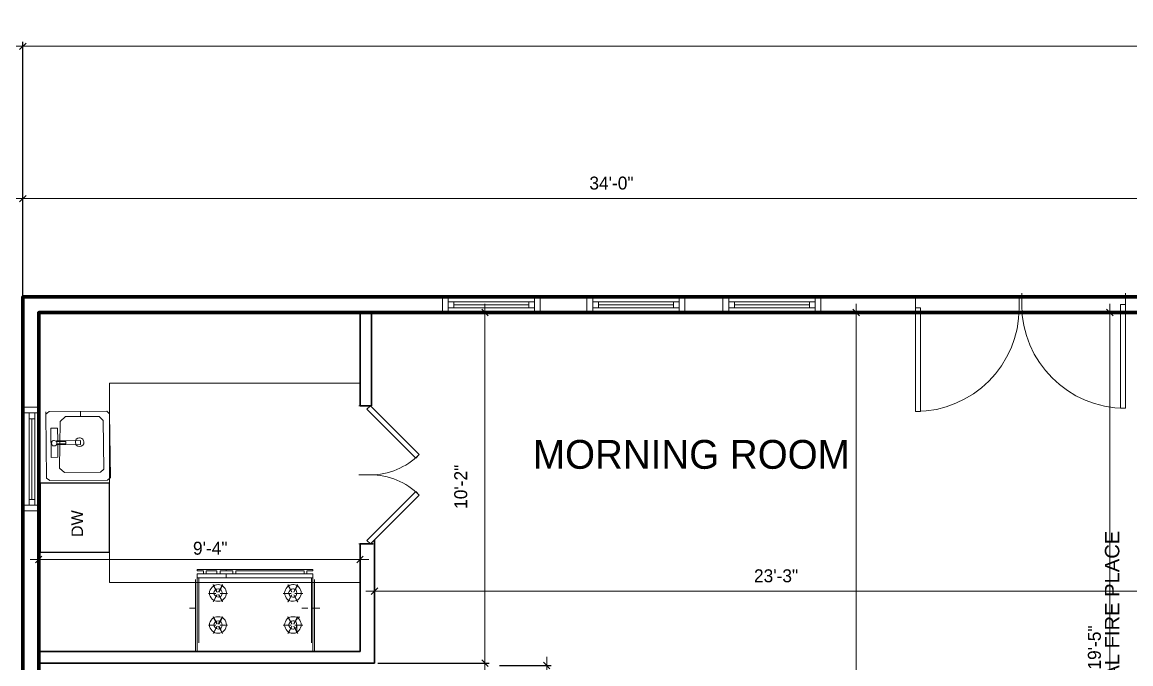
# Model space of a CAD drawing. Extents: x 2753 to 8941, y 12146 to 15850.
# Drawn here: x 5428.8 to 5813.5, y 14191.7 to 14414.4 of the extents above; entities that cross this region are included whole.
import ezdxf

# ---------------------------------------------------------------- set-up
doc = ezdxf.new("R2010")
doc.units = 0
doc.header["$LTSCALE"] = 20
doc.header["$MEASUREMENT"] = 0
doc.layers.get('0').update_dxf_attribs({"lineweight": 9})
doc.layers.get('DefPoints').update_dxf_attribs({"color": 17})
for name, color, linetype, lineweight in [('A-FINE-15', 4, 'Continuous', 15), ('A-Wall-New', 1, 'Continuous', 50), ('A-Wall-Partition', 3, 'Continuous', 35), ('A-windoor', 2, 'Continuous', 13), ('AFURNITURE', 134, 'Continuous', 18), ('DIM', 8, 'Continuous', 5), ('door', 43, 'Continuous', 13), ('TEXT', 6, 'Continuous', 25)]:
    doc.layers.add(name, color=color, linetype=linetype, lineweight=lineweight)
for name, color, linetype in [('A-WALL-PATT', 253, 'Continuous'), ('S-GRID-DIM', 1, 'Continuous'), ('S-HATCH', 8, 'Continuous'), ('S-STEEL', 6, 'Continuous')]:
    doc.layers.add(name, color=color, linetype=linetype)
doc.styles.add('PDF Arial', font='arial.ttf')
doc.styles.get("Standard").update_dxf_attribs({"font": 'stylu.ttf'})
doc.dimstyles.new('Forum 24', dxfattribs={"dimscale": 24, "dimtxt": 0.1875, "dimasz": 0.09375, "dimexe": 0.0625, "dimexo": 0.0625, "dimgap": 0.125, "dimtad": 1, "dimdec": 4, "dimrnd": 1, "dimzin": 7, "dimdsep": 46, "dimlunit": 4, "dimtxsty": 'Standard', "dimblk": 'OBLIQUE', "dimblk1": 'DIMTICK', "dimblk2": 'OBLIQUE', "dimcen": -0.0625, "dimdle": 0.125, "dimclrd": 256, "dimclre": 256, "dimclrt": 256, "dimadec": 0, "dimazin": 0, "dimtfac": 1, "dimtdec": 4, "dimtmove": 1, "dimatfit": 3, "dimfxl": 0.0625, "dimtvp": 1.2, "dimfrac": 2, "dimtolj": 1, "dimtzin": 7, "dimlwd": 13, "dimarcsym": 0})

# ---------------------------------------------------------------- blocks, each defined once
blk = doc.blocks.new('*U676')
for p, q in [((-36, 0), (-36, 4)), ((0, 0), (0, 4))]:
    blk.add_line(p, q)
blk.add_lwpolyline([(0, 0), (0, -36), (-1.75, -36), (-1.75, 0)], close=True)
blk.add_arc((0, 0), 36, 180, 270)
blk = doc.blocks.new('_Oblique')
at = {"color": 0, "linetype": 'ByBlock', "lineweight": -2}
blk.add_line((-0.5, -0.5), (0.5, 0.5), dxfattribs=at)
blk = doc.blocks.new('*D781')
at = {"layer": 'DefPoints', "color": 0, "transparency": 16777216}
for p in [(5546.02, 14227.87), (5434.52, 14224.3), (5546.02, 14211.51)]:
    blk.add_point(p, dxfattribs=at)
at = {"layer": 'S-HATCH', "lineweight": 13, "transparency": 16777216}
blk.add_line((5431.52, 14227.87), (5549.02, 14227.87), dxfattribs=at)
at = {"layer": 'S-HATCH', "lineweight": -2, "transparency": 16777216}
for p, q in [((5434.52, 14225.8), (5434.52, 14229.37)), ((5546.02, 14213.01), (5546.02, 14229.37))]:
    blk.add_line(p, q, dxfattribs=at)
at = {"layer": 'S-HATCH', "lineweight": 13, "transparency": 16777216, "xscale": 2.25, "yscale": 2.25, "zscale": 2.25, "rotation": 180}
blk.add_blockref('_Oblique', (5434.52, 14227.87), dxfattribs=at)
at = {"layer": 'S-HATCH', "lineweight": 13, "transparency": 16777216, "xscale": 2.25, "yscale": 2.25, "zscale": 2.25}
blk.add_blockref('_Oblique', (5546.02, 14227.87), dxfattribs=at)
at = {"layer": 'S-HATCH', "transparency": 16777216, "insert": (5494.03, 14231.76), "char_height": 4.5, "attachment_point": 5}
blk.add_mtext('\\A1;9\'-4"', dxfattribs=at)
blk = doc.blocks.new('DIMTICK')
for p, q in [((-1, 0), (1, 0)), ((0, 1), (0, -1))]:
    blk.add_line(p, q)
at = {"const_width": 0.141}
blk.add_lwpolyline([(0.71, 0.71), (-0.71, -0.71)], dxfattribs=at)
blk = doc.blocks.new('*U674')
for p, q in [((-18, 0), (14, 0)), ((-18, -3.75), (-18, -1.75)), ((-18, -1.75), (14, -1.75)), ((14, -3.75), (-18, -3.75)), ((-16, -1.75), (-16, -3.75)), ((12, -2.75), (-16, -2.75)), ((12, -1.75), (12, -3.75)), ((14, -1.75), (14, -3.75)), ((-18, -5.5), (14, -5.5))]:
    blk.add_line(p, q)
blk.add_lwpolyline([(-18, -5.5), (-20, -5.5), (-20, 0), (-18, 0)], close=True)
at = {"extrusion": (0, 0, -1)}
blk.add_lwpolyline([(-14, -5.5), (-16, -5.5), (-16, 0), (-14, 0)], close=True, dxfattribs=at)
blk = doc.blocks.new('*D783')
at = {"layer": 'DefPoints', "color": 0, "transparency": 16777216}
for p in [(5829.75, 14216.86), (5829.75, 14215.94), (5551.02, 14208.5)]:
    blk.add_point(p, dxfattribs=at)
at = {"layer": 'DIM', "lineweight": 13, "transparency": 16777216}
blk.add_line((5548.02, 14216.86), (5832.75, 14216.86), dxfattribs=at)
at = {"layer": 'DIM', "lineweight": -2, "transparency": 16777216}
for p, q in [((5551.02, 14210), (5551.02, 14218.36)), ((5829.75, 14217.44), (5829.75, 14218.36))]:
    blk.add_line(p, q, dxfattribs=at)
at = {"layer": 'DIM', "lineweight": 13, "transparency": 16777216, "xscale": 2.25, "yscale": 2.25, "zscale": 2.25, "rotation": 180}
blk.add_blockref('_Oblique', (5551.02, 14216.86), dxfattribs=at)
at = {"layer": 'DIM', "lineweight": 13, "transparency": 16777216, "xscale": 2.25, "yscale": 2.25, "zscale": 2.25}
blk.add_blockref('_Oblique', (5829.75, 14216.86), dxfattribs=at)
at = {"layer": 'DIM', "transparency": 16777216, "insert": (5690.38, 14222.19), "char_height": 4.5, "attachment_point": 5}
blk.add_mtext('\\A1;23\'-3"', dxfattribs=at)
blk = doc.blocks.new('*D784')
at = {"layer": 'DefPoints', "color": 0, "transparency": 16777216}
for p in [(6290.96, 14406.07), (6290.96, 14319.13), (5429.02, 14315.51)]:
    blk.add_point(p, dxfattribs=at)
at = {"layer": 'DIM', "lineweight": 13, "transparency": 16777216}
blk.add_line((5426.02, 14406.07), (6293.96, 14406.07), dxfattribs=at)
at = {"layer": 'DIM', "lineweight": -2, "transparency": 16777216}
for p, q in [((5429.02, 14317.01), (5429.02, 14407.57)), ((6290.96, 14320.63), (6290.96, 14407.57))]:
    blk.add_line(p, q, dxfattribs=at)
at = {"layer": 'DIM', "lineweight": 13, "transparency": 16777216, "xscale": 2.25, "yscale": 2.25, "zscale": 2.25, "rotation": 180}
blk.add_blockref('_Oblique', (5429.02, 14406.07), dxfattribs=at)
at = {"layer": 'DIM', "lineweight": 13, "transparency": 16777216, "xscale": 2.25, "yscale": 2.25, "zscale": 2.25}
blk.add_blockref('_Oblique', (6290.96, 14406.07), dxfattribs=at)
at = {"layer": 'DIM', "transparency": 16777216, "insert": (5859.99, 14411.49), "char_height": 4.5, "attachment_point": 5}
blk.add_mtext('\\A1;71\'-10"', dxfattribs=at)
blk = doc.blocks.new('*U672')
for p, q in [((-18, 0), (12, 0)), ((-18, -3.75), (-18, -1.75)), ((-18, -1.75), (12, -1.75)), ((12, -3.75), (-18, -3.75)), ((-16, -1.75), (-16, -3.75)), ((10, -2.75), (-16, -2.75)), ((10, -1.75), (10, -3.75)), ((12, -1.75), (12, -3.75)), ((-18, -5.5), (12, -5.5))]:
    blk.add_line(p, q)
blk.add_lwpolyline([(-18, -5.5), (-20, -5.5), (-20, 0), (-18, 0)], close=True)
at = {"extrusion": (0, 0, -1)}
blk.add_lwpolyline([(-12, -5.5), (-14, -5.5), (-14, 0), (-12, 0)], close=True, dxfattribs=at)
blk = doc.blocks.new('*D788')
at = {"layer": 'DefPoints', "color": 0, "transparency": 16777216}
for p in [(5558.71, 14313.63), (5550.67, 14191.9), (5589.36, 14191.9)]:
    blk.add_point(p, dxfattribs=at)
at = {"layer": 'DIM', "lineweight": 13, "transparency": 16777216}
blk.add_line((5589.36, 14316.63), (5589.36, 14188.9), dxfattribs=at)
at = {"layer": 'DIM', "lineweight": -2, "transparency": 16777216}
for p, q in [((5560.21, 14313.63), (5590.86, 14313.63)), ((5552.17, 14191.9), (5590.86, 14191.9))]:
    blk.add_line(p, q, dxfattribs=at)
at = {"layer": 'DIM', "lineweight": 13, "transparency": 16777216, "xscale": 2.25, "yscale": 2.25, "zscale": 2.25}
for p, rotation in [((5589.36, 14313.63), 90), ((5589.36, 14191.9), 270)]:
    blk.add_blockref('_Oblique', p, dxfattribs=dict(at, rotation=rotation))
at = {"layer": 'DIM', "transparency": 16777216, "insert": (5580.98, 14253.12), "char_height": 4.5, "attachment_point": 5, "rotation": 90}
blk.add_mtext('\\A1;10\'-2"', dxfattribs=at)
blk = doc.blocks.new('*D793')
at = {"layer": 'DefPoints', "color": 0, "transparency": 16777216}
for p in [(5592.96, 14191.05), (5592.96, 13919.57), (5610.8, 13919.57)]:
    blk.add_point(p, dxfattribs=at)
at = {"layer": 'DIM', "lineweight": 13, "transparency": 16777216}
blk.add_line((5610.8, 14194.05), (5610.8, 13916.57), dxfattribs=at)
at = {"layer": 'DIM', "lineweight": -2, "transparency": 16777216}
for p, q in [((5594.46, 14191.05), (5612.3, 14191.05)), ((5594.46, 13919.57), (5612.3, 13919.57))]:
    blk.add_line(p, q, dxfattribs=at)
at = {"layer": 'DIM', "lineweight": 13, "transparency": 16777216, "xscale": 2.25, "yscale": 2.25, "zscale": 2.25}
for p, rotation in [((5610.8, 14191.05), 90), ((5610.8, 13919.57), 270)]:
    blk.add_blockref('_Oblique', p, dxfattribs=dict(at, rotation=rotation))
at = {"layer": 'DIM', "transparency": 16777216, "insert": (5605.39, 14055.31), "char_height": 4.5, "attachment_point": 5, "rotation": 90}
blk.add_mtext('\\A1;22\'-7"', dxfattribs=at)
blk = doc.blocks.new('*U668')
for p, q in [((-24, 0), (-24, -4)), ((0, 0), (0, -4))]:
    blk.add_line(p, q)
blk.add_lwpolyline([(0, 0), (-16.97, 16.97), (-18.21, 15.73), (-1.24, -1.24)], close=True)
blk.add_arc((0, 0), 24, 135, 180)
blk = doc.blocks.new('U5TU')
at = {"layer": 'AFURNITURE'}
for p, q in [((21915.98, 3043.41), (21890.95, 3043.41)), ((21915.98, 3002.04), (21890.95, 3002.04))]:
    blk.add_line(p, q, dxfattribs=at)
for points in [[(21905.97, 3043.2), (21905.97, 3045.2)], [(21905.97, 3042.52), (21905.97, 3044.64)], [(21917.97, 3042.74), (21890.95, 3042.74)], [(21916.53, 3042.3), (21893.95, 3042.3)], [(21905.97, 3038.98), (21905.97, 3041.09)], [(21916.53, 3002.71), (21916.53, 3042.74)], [(21917.97, 3002.71), (21917.97, 3042.74)], [(21918.97, 3040.74), (21917.97, 3040.74)], [(21918.97, 3039.74), (21917.97, 3039.74)], [(21919.42, 3042.74), (21918.97, 3042.74)], [(21918.97, 3040.74), (21918.97, 3042.74)], [(21918.97, 3016.05), (21918.97, 3039.74)], [(21919.42, 3002.71), (21919.42, 3042.74)], [(21899.74, 3036.18), (21897.18, 3037.63)], [(21899.62, 3036.18), (21897.18, 3037.52)], [(21897.18, 3034.07), (21899.74, 3035.51)], [(21897.18, 3034.29), (21899.62, 3035.51)], [(21897.29, 3036.07), (21897.4, 3036.63), (21897.62, 3037.18), (21897.96, 3037.63), (21898.29, 3037.96), (21898.73, 3038.29), (21899.18, 3038.52), (21899.74, 3038.74), (21900.18, 3038.74), (21900.85, 3038.74), (21901.29, 3038.52), (21901.85, 3038.29), (21902.29, 3037.96), (21902.63, 3037.63), (21902.85, 3037.18), (21903.07, 3036.63), (21903.07, 3036.07)], [(21903.07, 3036.07), (21903.07, 3035.85), (21903.07, 3035.29), (21902.85, 3034.85), (21902.63, 3034.29), (21902.29, 3033.85), (21901.85, 3033.51), (21901.29, 3033.29), (21900.85, 3033.07), (21900.18, 3032.96), (21899.62, 3033.07), (21899.07, 3033.29), (21898.62, 3033.51), (21898.18, 3033.85), (21897.85, 3034.29), (21897.51, 3034.85), (21897.4, 3035.29), (21897.29, 3035.85), (21897.29, 3036.07)], [(21897.96, 3037.29), (21899.85, 3037.29)], [(21898.73, 3036.07), (21898.85, 3036.29), (21898.96, 3036.63), (21899.29, 3036.96), (21899.74, 3037.18), (21900.18, 3037.29), (21900.74, 3037.18), (21901.18, 3036.96), (21901.51, 3036.63), (21901.63, 3036.29), (21901.63, 3036.07)], [(21901.63, 3036.07), (21901.63, 3035.85), (21901.51, 3035.4), (21901.18, 3034.96), (21900.74, 3034.62), (21900.18, 3034.4), (21899.62, 3034.62), (21899.18, 3034.96), (21898.85, 3035.4), (21898.73, 3035.85), (21898.73, 3036.07)], [(21899.62, 3036.18), (21899.74, 3036.18)], [(21899.74, 3035.51), (21899.62, 3035.51)], [(21900.07, 3036.51), (21900.07, 3039.29)], [(21900.18, 3039.29), (21900.07, 3039.29)], [(21900.18, 3036.51), (21900.07, 3036.51)], [(21900.18, 3036.51), (21900.18, 3039.29)], [(21900.51, 3036.18), (21902.96, 3037.63)], [(21900.74, 3036.18), (21900.51, 3036.18)], [(21900.51, 3035.51), (21900.74, 3035.51)], [(21902.96, 3034.07), (21900.51, 3035.51)], [(21900.74, 3036.18), (21903.07, 3037.52)], [(21903.07, 3034.29), (21900.74, 3035.51)], [(21901.96, 3037.29), (21902.96, 3037.29)], [(21902.96, 3037.29), (21902.96, 3038.29)], [(21903.07, 3037.52), (21902.96, 3037.63)], [(21908.19, 3037.52), (21908.19, 3037.63)], [(21910.63, 3036.18), (21908.19, 3037.63)], [(21910.63, 3036.18), (21908.19, 3037.52)], [(21908.19, 3034.07), (21910.63, 3035.51)], [(21908.19, 3034.29), (21910.63, 3035.51)], [(21908.41, 3036.07), (21908.52, 3036.63), (21908.74, 3037.18), (21908.96, 3037.63), (21909.3, 3037.96), (21909.74, 3038.29), (21910.19, 3038.52), (21910.74, 3038.74), (21911.3, 3038.74), (21911.86, 3038.74), (21912.41, 3038.52), (21912.86, 3038.29), (21913.3, 3037.96), (21913.63, 3037.63), (21913.97, 3037.18), (21914.08, 3036.63), (21914.19, 3036.07)], [(21914.19, 3036.07), (21914.19, 3035.85), (21914.08, 3035.29), (21913.97, 3034.85), (21913.63, 3034.29), (21913.3, 3033.85), (21912.86, 3033.51), (21912.41, 3033.29), (21911.86, 3033.07), (21911.3, 3032.96), (21910.63, 3033.07), (21910.19, 3033.29), (21909.63, 3033.51), (21909.19, 3033.85), (21908.85, 3034.29), (21908.63, 3034.85), (21908.41, 3035.29), (21908.41, 3035.85), (21908.41, 3036.07)], [(21909.85, 3036.07), (21909.85, 3036.29), (21910.08, 3036.63), (21910.41, 3036.96), (21910.74, 3037.18), (21911.3, 3037.29), (21911.86, 3037.18), (21912.3, 3036.96), (21912.63, 3036.63), (21912.63, 3036.29), (21912.75, 3036.07)], [(21912.75, 3036.07), (21912.75, 3035.85), (21912.63, 3035.4), (21912.3, 3034.96), (21911.86, 3034.62), (21911.3, 3034.4), (21910.74, 3034.62), (21910.19, 3034.96), (21909.97, 3035.4), (21909.85, 3035.85), (21909.85, 3036.07)], [(21911.08, 3036.51), (21911.08, 3039.29)], [(21911.08, 3036.51), (21911.08, 3039.29)], [(21911.63, 3036.18), (21913.97, 3037.63)], [(21911.74, 3036.18), (21911.63, 3036.18)], [(21911.63, 3035.51), (21911.74, 3035.51)], [(21913.97, 3034.07), (21911.63, 3035.51)], [(21911.74, 3036.18), (21914.19, 3037.52)], [(21914.19, 3034.29), (21911.74, 3035.51)], [(21914.19, 3037.52), (21913.97, 3037.63)], [(21900.07, 3032.51), (21900.07, 3035.29)], [(21900.18, 3035.29), (21900.07, 3035.29)], [(21900.18, 3032.51), (21900.07, 3032.51)], [(21900.18, 3032.51), (21900.18, 3035.29)], [(21902.96, 3034.07), (21903.07, 3034.29)], [(21908.19, 3034.07), (21908.19, 3034.29)], [(21911.08, 3032.51), (21911.08, 3035.29)], [(21911.08, 3032.51), (21911.08, 3035.29)], [(21913.97, 3034.07), (21914.19, 3034.29)], [(21897.29, 3009.94), (21897.4, 3010.49), (21897.62, 3011.05), (21897.85, 3011.61), (21898.18, 3011.94), (21898.62, 3012.39), (21899.18, 3012.61), (21899.62, 3012.72), (21900.18, 3012.83), (21900.85, 3012.72), (21901.29, 3012.61), (21901.85, 3012.39), (21902.29, 3011.94), (21902.63, 3011.61), (21902.85, 3011.05), (21903.07, 3010.49), (21903.07, 3009.94)], [(21900.07, 3010.61), (21900.07, 3013.16)], [(21900.18, 3013.16), (21900.07, 3013.16)], [(21900.18, 3010.61), (21900.18, 3013.16)], [(21908.41, 3009.94), (21908.41, 3010.49), (21908.63, 3011.05), (21908.96, 3011.61), (21909.3, 3011.94), (21909.74, 3012.39), (21910.19, 3012.61), (21910.74, 3012.72), (21911.3, 3012.83), (21911.86, 3012.72), (21912.41, 3012.61), (21912.86, 3012.39), (21913.3, 3011.94), (21913.63, 3011.61), (21913.97, 3011.05), (21914.08, 3010.49), (21914.19, 3009.94)], [(21911.08, 3010.61), (21911.08, 3013.16)], [(21911.08, 3010.61), (21911.08, 3013.16)], [(21917.97, 3012.72), (21916.53, 3012.72)], [(21918.97, 3016.05), (21917.97, 3016.05)], [(21918.97, 3015.05), (21917.97, 3015.05)], [(21918.97, 3010.61), (21918.97, 3015.05)], [(21919.42, 3012.72), (21918.97, 3012.72)], [(21899.62, 3010.05), (21897.18, 3011.5)], [(21899.74, 3010.27), (21897.18, 3011.5)], [(21897.18, 3008.16), (21899.62, 3009.61)], [(21897.18, 3008.16), (21899.74, 3009.49)], [(21903.07, 3009.94), (21903.07, 3009.94), (21903.07, 3009.38), (21902.85, 3008.83), (21902.63, 3008.27), (21902.29, 3007.83), (21901.85, 3007.49), (21901.29, 3007.16), (21900.85, 3006.94), (21900.18, 3006.94), (21899.62, 3006.94), (21899.07, 3007.16), (21898.62, 3007.49), (21898.18, 3007.83), (21897.85, 3008.27), (21897.51, 3008.83), (21897.4, 3009.38), (21897.29, 3009.94), (21897.29, 3009.94)], [(21898.73, 3009.94), (21898.73, 3009.94), (21898.85, 3010.49), (21899.18, 3010.94), (21899.62, 3011.27), (21900.18, 3011.38), (21900.74, 3011.27), (21901.18, 3010.94), (21901.51, 3010.49), (21901.63, 3009.94), (21901.63, 3009.94)], [(21901.63, 3009.94), (21901.51, 3009.38), (21901.18, 3008.94), (21900.74, 3008.6), (21900.18, 3008.49), (21899.74, 3008.6), (21899.29, 3008.94), (21898.96, 3009.38), (21898.73, 3009.94)], [(21899.62, 3010.05), (21899.74, 3010.27)], [(21899.74, 3009.49), (21899.62, 3009.61)], [(21900.18, 3010.61), (21900.07, 3010.61)], [(21900.07, 3006.6), (21900.07, 3009.16)], [(21900.18, 3009.16), (21900.07, 3009.16)], [(21900.18, 3006.6), (21900.18, 3009.16)], [(21900.51, 3010.27), (21902.96, 3011.5)], [(21900.74, 3010.05), (21900.51, 3010.27)], [(21900.51, 3009.49), (21900.74, 3009.61)], [(21902.96, 3008.16), (21900.51, 3009.49)], [(21900.74, 3010.05), (21903.07, 3011.5)], [(21903.07, 3008.16), (21900.74, 3009.61)], [(21903.07, 3011.5), (21902.96, 3011.5)], [(21910.63, 3010.05), (21908.19, 3011.5)], [(21910.63, 3010.27), (21908.19, 3011.5)], [(21908.19, 3008.16), (21910.63, 3009.61)], [(21908.19, 3008.16), (21910.63, 3009.49)], [(21914.19, 3009.94), (21914.19, 3009.94), (21914.08, 3009.38), (21913.97, 3008.83), (21913.63, 3008.27), (21913.3, 3007.83), (21912.86, 3007.49), (21912.41, 3007.16), (21911.86, 3006.94), (21911.3, 3006.94), (21910.63, 3006.94), (21910.19, 3007.16), (21909.63, 3007.49), (21909.19, 3007.83), (21908.85, 3008.27), (21908.63, 3008.83), (21908.41, 3009.38), (21908.41, 3009.94), (21908.41, 3009.94)], [(21909.85, 3009.94), (21909.85, 3009.94), (21909.97, 3010.49), (21910.19, 3010.94), (21910.74, 3011.27), (21911.3, 3011.38), (21911.86, 3011.27), (21912.3, 3010.94), (21912.63, 3010.49), (21912.75, 3009.94), (21912.75, 3009.94)], [(21912.75, 3009.94), (21912.63, 3009.38), (21912.3, 3008.94), (21911.86, 3008.6), (21911.3, 3008.49), (21910.74, 3008.6), (21910.41, 3008.94), (21910.08, 3009.38), (21909.85, 3009.94)], [(21910.63, 3010.05), (21910.63, 3010.27)], [(21910.63, 3009.49), (21910.63, 3009.61)], [(21911.08, 3006.6), (21911.08, 3009.16)], [(21911.08, 3006.6), (21911.08, 3009.16)], [(21911.63, 3010.27), (21913.97, 3011.5)], [(21911.74, 3010.05), (21911.63, 3010.27)], [(21911.63, 3009.49), (21911.74, 3009.61)], [(21913.97, 3008.16), (21911.63, 3009.49)], [(21911.74, 3010.05), (21914.19, 3011.5)], [(21914.19, 3008.16), (21911.74, 3009.61)], [(21914.19, 3011.5), (21913.97, 3011.5)], [(21918.97, 3010.61), (21917.97, 3010.61)], [(21918.97, 3009.49), (21917.97, 3009.49)], [(21918.97, 3005.82), (21918.97, 3009.49)], [(21900.18, 3006.6), (21900.07, 3006.6)], [(21902.96, 3008.16), (21903.07, 3008.16)], [(21913.97, 3008.16), (21914.19, 3008.16)], [(21918.97, 3005.82), (21917.97, 3005.82)], [(21918.97, 3004.82), (21917.97, 3004.82)], [(21918.97, 3004.82), (21917.97, 3004.82)], [(21918.97, 3002.71), (21918.97, 3004.82)], [(21917.97, 3002.71), (21890.95, 3002.71)], [(21916.53, 3003.27), (21893.95, 3003.27)], [(21905.97, 3001.15), (21905.97, 3002.04)], [(21905.97, 3000.05), (21905.97, 3001.83)], [(21919.42, 3002.71), (21918.97, 3002.71)]]:
    blk.add_lwpolyline(points, dxfattribs=at)
blk = doc.blocks.new('*D787')
at = {"layer": 'DefPoints', "color": 0, "transparency": 16777216}
for p in [(5429.02, 14353.19), (5429.02, 14319.13), (5837.5, 14319.13)]:
    blk.add_point(p, dxfattribs=at)
at = {"layer": 'DIM', "lineweight": -2, "transparency": 16777216}
for p, q in [((5429.02, 14320.63), (5429.02, 14354.69)), ((5837.5, 14320.63), (5837.5, 14354.69))]:
    blk.add_line(p, q, dxfattribs=at)
at = {"layer": 'DIM', "lineweight": 13, "transparency": 16777216}
blk.add_line((5840.5, 14353.19), (5426.02, 14353.19), dxfattribs=at)
at = {"layer": 'DIM', "lineweight": 13, "transparency": 16777216, "xscale": 2.25, "yscale": 2.25, "zscale": 2.25, "rotation": 180}
blk.add_blockref('_Oblique', (5429.02, 14353.19), dxfattribs=at)
at = {"layer": 'DIM', "lineweight": 13, "transparency": 16777216, "xscale": 2.25, "yscale": 2.25, "zscale": 2.25}
blk.add_blockref('_Oblique', (5837.5, 14353.19), dxfattribs=at)
at = {"layer": 'DIM', "transparency": 16777216, "insert": (5633.26, 14358.55), "char_height": 4.5, "attachment_point": 5}
blk.add_mtext('\\A1;34\'-0"', dxfattribs=at)
blk = doc.blocks.new('*D770')
at = {"layer": 'A-WALL-PATT', "lineweight": 13, "transparency": 16777216}
blk.add_line((5718.17, 14316.63), (5718.17, 14043.48), dxfattribs=at)
at = {"layer": 'A-WALL-PATT', "lineweight": -2, "transparency": 16777216}
for p, q in [((5737.25, 14313.63), (5716.67, 14313.63)), ((5737.25, 14046.48), (5716.67, 14046.48))]:
    blk.add_line(p, q, dxfattribs=at)
at = {"layer": 'DefPoints', "color": 0, "transparency": 16777216}
for p in [(5738.75, 14313.63), (5718.17, 14046.48), (5738.75, 14046.48)]:
    blk.add_point(p, dxfattribs=at)
at = {"layer": 'A-WALL-PATT', "lineweight": 13, "transparency": 16777216, "xscale": 2.25, "yscale": 2.25, "zscale": 2.25}
for p, rotation in [((5718.17, 14313.63), 90), ((5718.17, 14046.48), 270)]:
    blk.add_blockref('_Oblique', p, dxfattribs=dict(at, rotation=rotation))
at = {"layer": 'A-WALL-PATT', "transparency": 16777216, "insert": (5712.83, 14180.05), "char_height": 4.5, "attachment_point": 5, "rotation": 90}
blk.add_mtext('\\A1;22\'-3"', dxfattribs=at)
blk = doc.blocks.new('*D771')
at = {"layer": 'A-WALL-PATT', "lineweight": 13, "transparency": 16777216}
blk.add_line((5806.22, 14316.63), (5806.22, 14078.02), dxfattribs=at)
at = {"layer": 'A-WALL-PATT', "lineweight": -2, "transparency": 16777216}
for p, q in [((5841.5, 14313.63), (5804.72, 14313.63)), ((5841.5, 14081.02), (5804.72, 14081.02))]:
    blk.add_line(p, q, dxfattribs=at)
at = {"layer": 'DefPoints', "color": 0, "transparency": 16777216}
for p in [(5843, 14313.63), (5806.22, 14081.02), (5843, 14081.02)]:
    blk.add_point(p, dxfattribs=at)
at = {"layer": 'A-WALL-PATT', "lineweight": 13, "transparency": 16777216, "xscale": 2.25, "yscale": 2.25, "zscale": 2.25}
for p, rotation in [((5806.22, 14313.63), 90), ((5806.22, 14081.02), 270)]:
    blk.add_blockref('_Oblique', p, dxfattribs=dict(at, rotation=rotation))
at = {"layer": 'A-WALL-PATT', "transparency": 16777216, "insert": (5800.87, 14197.32), "char_height": 4.5, "attachment_point": 5, "rotation": 90}
blk.add_mtext('\\A1;19\'-5"', dxfattribs=at)

msp = doc.modelspace()

# ---------------------------------------------------------------- linework, layer by layer
at = {"layer": 'A-Wall-New', "lineweight": 70}
for points in [[(6290.95996, 13761.62129), (6290.95996, 14319.12574), (6077.01453, 14319.12574), (6077.01453, 14379.67461), (5837.49679, 14379.67461), (5837.49679, 14319.12574), (5429.01724, 14319.12574), (5429.01724, 13667.67673), (5668.99679, 13667.67673), (5668.99679, 13761.62129), (5698.1947, 13761.62129), (5716.65908, 13721.18994), (5822.0428, 13721.18994), (5840.50718, 13761.62129), (6091.29225, 13761.62129), (6109.88901, 13720.90007), (6215.27273, 13720.90007), (6233.86949, 13761.62129)], [(6285.45996, 13767.12129), (6285.45996, 14313.62574), (6071.51453, 14313.62574), (6071.51453, 14374.17461), (5842.99679, 14374.17461), (5842.99679, 14313.62574), (5434.51724, 14313.62574), (5434.51724, 13673.17673), (5663.49679, 13673.17673), (5663.49679, 13767.12129), (5701.72934, 13767.12129), (5720.19371, 13726.68994), (5818.50817, 13726.68994), (5836.97254, 13767.12129), (6094.82688, 13767.12129), (6113.42364, 13726.40007), (6211.7381, 13726.40007), (6230.33485, 13767.12129)]]:
    msp.add_lwpolyline(points, close=True, dxfattribs=at)
at = {"layer": 'A-Wall-Partition'}
for p, q in [((5546.01724, 14281.28492), (5546.01724, 14313.12574)), ((5550.01724, 14281.28492), (5550.01724, 14313.12574)), ((5546.01724, 14281.28492), (5550.01724, 14281.28492)), ((5546.01724, 14233.28492), (5546.01724, 14195.90453)), ((5546.03099, 14233.28492), (5550.57877, 14233.28492)), ((5551.01724, 14234.6996), (5551.01724, 14191.90453)), ((5546.01724, 14195.90453), (5435.01724, 14195.90453)), ((5551.01724, 14191.90453), (5435.01724, 14191.90453))]:
    msp.add_line(p, q, dxfattribs=at)
msp.add_lwpolyline([(6290.95996, 13761.62129), (6285.45996, 13767.12129), (6230.33485, 13767.12129), (6211.7381, 13726.40007), (6113.42364, 13726.40007), (6094.82688, 13767.12129), (5836.97254, 13767.12129), (5818.50817, 13726.68994), (5720.19371, 13726.68994), (5701.72934, 13767.12129), (5663.49679, 13767.12129), (5663.49679, 13673.17673), (5434.51724, 13673.17673), (5434.51724, 14313.62574), (5842.99679, 14313.62574), (5842.99679, 14374.17461), (6071.51453, 14374.17461), (6071.51453, 14313.62574), (6285.45996, 14313.62574), (6285.45996, 13767.12129)], dxfattribs=at)
at = {"layer": 'AFURNITURE'}
for p, q in [((5459.01724, 14219.90453), (5459.01724, 14289.12574)), ((5459.01724, 14289.12574), (5546.01724, 14289.12574)), ((5546.01724, 14219.90453), (5459.01724, 14219.90453))]:
    msp.add_line(p, q, dxfattribs=at)
for points in [[(5436.9739, 14279.16356), (5436.99005, 14277.27329)], [(5438.08546, 14279.21657), (5436.98113, 14278.31754)], [(5436.98113, 14278.31754), (5437.24707, 14256.1439)], [(5458.10006, 14279.38753), (5438.08546, 14279.21657)], [(5443.77146, 14277.48594), (5441.89544, 14275.80191)], [(5455.44665, 14277.58566), (5443.77146, 14277.48594)], [(5448.99882, 14277.37587), (5448.98267, 14279.26614)], [(5455.44665, 14277.58566), (5456.90449, 14276.15251)], [(5458.10006, 14279.38753), (5459.10839, 14278.50654)], [(5459.10839, 14278.50654), (5459.37433, 14256.33291)], [(5437.00715, 14275.27183), (5437.01474, 14274.38229)], [(5441.07428, 14273.47596), (5438.73924, 14273.45602)], [(5438.73924, 14273.45602), (5438.82567, 14263.33752)], [(5441.07428, 14273.47596), (5441.11132, 14269.13947)], [(5441.89544, 14275.80191), (5441.76233, 14259.53543)], [(5456.90449, 14276.15251), (5457.11066, 14259.22173)], [(5448.6497, 14270.09465), (5448.09469, 14269.97871), (5447.54158, 14269.64038), (5447.32394, 14269.08252), (5447.2175, 14268.52561), (5447.33344, 14267.9706), (5447.55962, 14267.52773), (5448.11843, 14267.1989), (5448.67534, 14267.09246)], [(5448.67534, 14267.09246), (5448.67534, 14267.09246), (5449.23035, 14267.2084), (5449.78347, 14267.54672), (5450.11324, 14267.99434), (5450.21969, 14268.55125), (5450.21684, 14268.88483), (5450.10375, 14269.10626), (5449.87851, 14269.43794), (5449.76542, 14269.65938), (5449.42994, 14269.87891), (5449.20661, 14269.9882), (5448.87208, 14270.09655), (5448.6497, 14270.09465), (5448.6497, 14270.09465)], [(5439.66487, 14269.23831), (5439.33225, 14269.12427), (5439.11176, 14268.89999), (5439.00342, 14268.56546), (5438.89507, 14268.23093), (5439.00912, 14267.89831), (5439.12316, 14267.56568), (5439.34744, 14267.34519), (5439.68102, 14267.34804)], [(5439.68102, 14267.34804), (5439.9034, 14267.34994), (5440.23698, 14267.35279), (5440.56866, 14267.57803), (5440.78819, 14267.9135), (5440.78534, 14268.24708), (5440.78154, 14268.69185), (5440.55726, 14268.91233), (5440.22178, 14269.13187), (5439.88726, 14269.24021), (5439.66487, 14269.23831)], [(5449.00597, 14269.2069), (5440.66655, 14269.13567)], [(5449.01832, 14267.7614), (5440.6789, 14267.69017)], [(5443.89398, 14268.82963), (5440.78059, 14268.80304)], [(5443.90063, 14268.05129), (5440.78724, 14268.02469)], [(5441.12367, 14267.69397), (5441.16071, 14263.35747)], [(5443.89398, 14268.82963), (5443.90063, 14268.05129)], [(5449.00597, 14269.2069), (5449.01832, 14267.7614)], [(5441.16071, 14263.35747), (5438.82567, 14263.33752)], [(5441.76233, 14259.53543), (5443.44256, 14258.10418)], [(5455.89609, 14258.21055), (5443.44256, 14258.10418)], [(5457.11066, 14259.22173), (5455.89609, 14258.21055)], [(5437.24707, 14256.1439), (5438.36659, 14255.26386)], [(5458.3812, 14255.43482), (5438.36659, 14255.26386)], [(5459.37433, 14256.33291), (5458.3812, 14255.43482)]]:
    msp.add_lwpolyline(points, dxfattribs=at)
at = {"layer": 'S-GRID-DIM'}
msp.add_lwpolyline([(5435.01724, 14254.38713), (5435.01724, 14230.38713), (5459.01724, 14230.38713), (5459.01724, 14254.38713)], close=True, dxfattribs=at)

# ---------------------------------------------------------------- block references
at = {"layer": 'A-windoor', "lineweight": 25, "xscale": -1}
for p in [(5588.57495, 14319.06663), (5638.76245, 14319.06663), (5685.94995, 14319.06663)]:
    msp.add_blockref('*U672', p, dxfattribs=at)
at = {"layer": 'A-windoor', "lineweight": 25, "rotation": 270}
msp.add_blockref('*U674', (5434.90665, 14260.75587), dxfattribs=at)
at = {"layer": 'AFURNITURE', "xscale": -1, "rotation": 270}
msp.add_blockref('U5TU', (2486.83963, -7695.04641), dxfattribs=at)
at = {"layer": 'door', "lineweight": 20}
msp.add_blockref('*U676', (5811.62749, 14316.37998), dxfattribs=at)
at = {"layer": 'door', "lineweight": 20, "xscale": -1}
for name, p, rotation in [('*U676', (5738.75157, 14315.27333), 359.9999999999404), ('*U668', (5549.60256, 14281.28492), 270)]:
    msp.add_blockref(name, p, dxfattribs=dict(at, rotation=rotation))
at = {"layer": 'door', "lineweight": 20, "rotation": 270}
msp.add_blockref('*U668', (5549.60256, 14233.28492), dxfattribs=at)

# ---------------------------------------------------------------- texts
at = {"layer": 'A-FINE-15', "insert": (5804.49904, 14176.4029), "char_height": 5.0107422, "attachment_point": 1, "rotation": 90, "style": 'PDF Arial'}
msp.add_mtext('DUAL FIRE PLACE', dxfattribs=at)
at = {"layer": 'S-STEEL', "insert": (5606.01637, 14269.37752), "char_height": 10, "attachment_point": 1}
msp.add_mtext_dynamic_manual_height_columns('MORNING ROOM', width=115.0970297, gutter_width=50, heights=[0], dxfattribs=at)
at = {"layer": 'TEXT', "insert": (5445.90156, 14235.6663), "char_height": 4, "width": 61.280348, "attachment_point": 1, "rotation": 90.4893914}
msp.add_mtext('{\\fArial|b0|i0|c0|p34;DW}', dxfattribs=at)

# ---------------------------------------------------------------- dimensions: what is measured, and where the dimension line sits
at = {"layer": 'A-WALL-PATT', "color": 1}
for p1, p2, distance, picture, middle in [((5738.75157, 14313.62574), (5738.75157, 14046.48318), -20.58629, '*D770', (5712.83457, 14180.05446)), ((5842.996785, 14313.625738), (5842.996785, 14081.017287), -36.775683, '*D771', (5800.873921, 14197.321512))]:
    dim = msp.add_aligned_dim(p1=p1, p2=p2, distance=distance, dimstyle='Forum 24', dxfattribs=at)
    dim.commit()
    dim.dimension.update_dxf_attribs({"geometry": picture, "text_midpoint": middle})
at = {"layer": 'DIM'}
for base, p1, p2, picture, middle in [((6290.95996, 14406.06679), (5429.01724, 14315.51241), (6290.95996, 14319.12574), '*D784', (5859.9886, 14411.49468)), ((5429.017241, 14353.1875), (5837.496785, 14319.125738), (5429.017241, 14319.125738), '*D787', (5633.257013, 14358.554447)), ((5829.74605, 14216.8622), (5551.01724, 14208.5), (5829.74605, 14215.94121), '*D783', (5690.38165, 14222.19291))]:
    dim = msp.add_linear_dim(base=base, p1=p1, p2=p2, dimstyle='Forum 24', dxfattribs=at)
    dim.commit()
    dim.dimension.update_dxf_attribs({"geometry": picture, "text_midpoint": middle})
dim = msp.add_linear_dim(base=(5589.36488, 14191.90453), p1=(5558.71492, 14313.62574), p2=(5550.6674, 14191.90453), angle=90, dimstyle='Forum 24', dxfattribs=at)
dim.commit()
dim.dimension.update_dxf_attribs({"geometry": '*D788', "text_midpoint": (5586.31183, 14253.116), "dimtype": 160})
dim = msp.add_linear_dim(base=(5610.7980951, 13919.5730004), p1=(5592.9584635, 14191.0529496), p2=(5592.9584635, 13919.5730004), angle=90, dimstyle='Forum 24', dxfattribs=at)
dim.commit()
dim.dimension.update_dxf_attribs({"geometry": '*D793', "text_midpoint": (5605.3866749, 14055.312975)})
at = {"layer": 'S-HATCH'}
dim = msp.add_linear_dim(base=(5546.01724, 14227.86677), p1=(5434.51724, 14224.29908), p2=(5546.01724, 14211.51241), dimstyle='Forum 24', dxfattribs=at)
dim.commit()
dim.dimension.update_dxf_attribs({"geometry": '*D781', "text_midpoint": (5494.03494, 14226.41328), "dimtype": 160})

doc.saveas('drawing.dxf')
